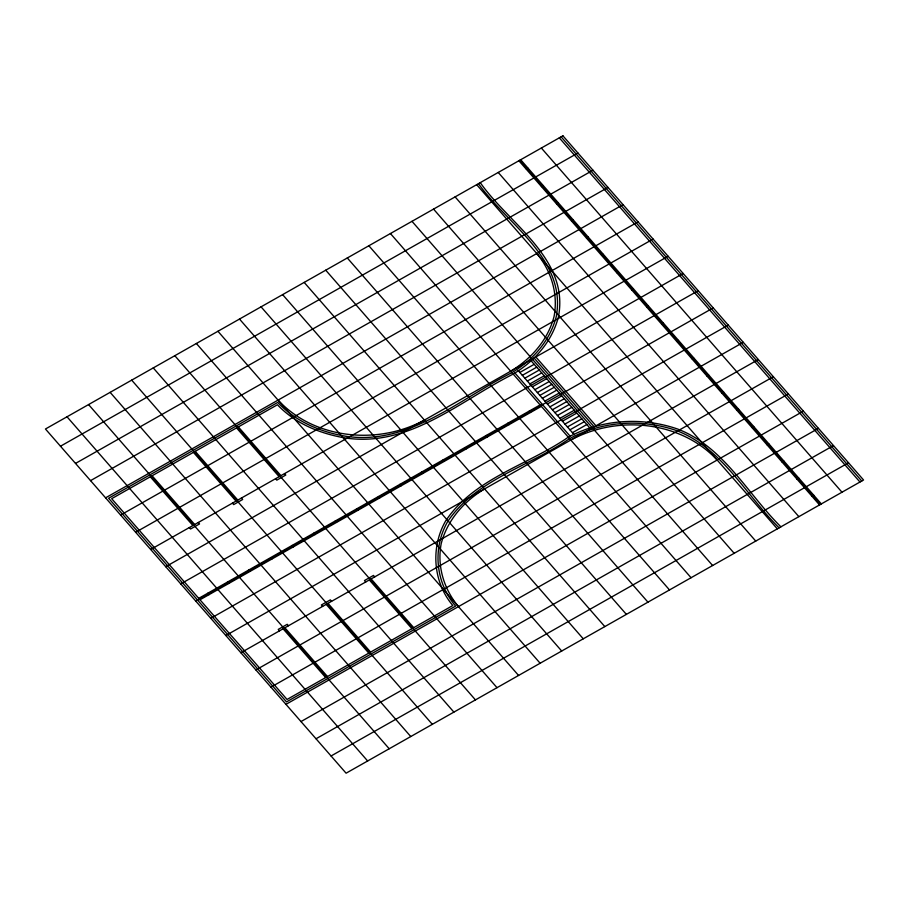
<?xml version="1.0" encoding="UTF-8"?>
<svg xmlns="http://www.w3.org/2000/svg" width="909" height="909" viewBox="0 0 909 909"><rect width="100%" height="100%" fill="white"/><g stroke="black" fill="none" stroke-linecap="round" stroke-linejoin="round"><path stroke-width="1.36" d="M510.676 371.213C531.254 358.828 547.911 340.08 554.058 316.502C558.342 293.902 551.343 271.064 536.799 253.509M484.565 488.917C463.999 501.313 447.33 520.062 441.195 543.639C436.899 566.227 443.899 589.066 458.443 606.621M526.413 169.358L528.209 168.335M60.483 446.217L577.942 153.019M541.446 186.561L543.241 185.55M75.515 463.42L592.975 170.233M556.478 203.775L558.274 202.752M90.548 480.634L608.007 187.436M571.511 220.989L573.306 219.967M105.58 497.837L623.04 204.65M586.532 238.192L588.339 237.181M120.613 515.051L638.073 221.853M601.565 255.406L603.371 254.384M135.646 532.265L653.105 239.067M616.597 272.609L618.393 271.598M150.667 549.468L668.138 256.27M631.63 289.823L633.425 288.801M165.699 566.682L683.17 273.484M519.834 372.463L534.208 364.316M522.334 375.337L536.708 367.191M646.663 307.026L648.458 306.015M524.834 378.201L539.219 370.054M527.345 381.064L541.719 372.929M529.845 383.939L544.23 375.792M180.732 583.885L698.203 290.698M532.356 386.802L546.729 378.655M534.856 389.677L549.229 381.53M537.367 392.54L551.74 384.393M661.695 324.24L663.49 323.218M539.866 395.415L554.24 387.268M542.378 398.278L556.751 390.131M544.877 401.142L559.251 393.006M198.73 598.349L540.116 404.914M195.765 601.099L713.235 307.901M199.991 599.781L541.366 406.346M547.388 404.016L561.762 395.869M549.888 406.88L564.262 398.733M552.399 409.754L566.773 401.608M676.728 341.454L678.523 340.432M554.899 412.618L569.273 404.471M557.41 415.493L571.784 407.346M559.91 418.356L574.283 410.209M210.797 618.302L728.268 325.115M562.421 421.219L576.795 413.084M564.921 424.094L579.294 415.947M567.432 426.957L581.805 418.81M691.76 358.657L693.556 357.635M569.932 429.832L584.305 421.685M572.443 432.695L586.816 424.548M225.83 635.516L743.301 342.318M706.793 375.872L708.588 374.849M240.862 652.73L758.333 359.532M721.826 393.074L723.621 392.063M255.895 669.933L773.354 376.735M736.858 410.289L738.653 409.266M270.927 687.147L788.387 393.949M751.891 427.491L753.686 426.48M285.96 704.35L803.42 411.163M766.923 444.706L768.719 443.683M300.993 721.564L818.452 428.366M781.945 461.908L783.751 460.897M316.025 738.767L833.485 445.58M796.977 479.123L798.784 478.1M331.058 755.981L848.517 462.783M812.01 496.337L813.805 495.314M424.435 420.083C378.064 445.217 314.844 439.524 278.063 400.108M570.807 440.058C617.177 414.913 680.398 420.617 717.178 460.022M561.114 136.827L861.755 481.009M559.319 137.85L859.959 482.031M541.355 148.031L841.984 492.212M520.687 159.734L821.327 503.916M519.789 160.245L820.429 504.427M518.891 160.757L819.532 504.938M498.234 172.46L798.863 516.642M480.259 182.641C508.949 223.875 569.829 258.815 558.365 317.093C551.968 341.648 534.606 361.18 513.187 374.088C459.522 401.051 409.482 447.66 345.068 437.945C319.923 433.536 295.243 423.617 277.45 404.744L111.671 498.677L287.051 699.453L452.818 605.519C432.968 582.135 430.468 547.638 445.535 521.107C473.907 478.35 527.913 465.169 568.307 437.184C601.644 419.356 641.754 416.686 677.421 428.957C723.621 446.558 747.38 493.667 780.899 526.822M478.464 183.652C507.165 224.296 567.057 259.258 556.206 316.798C549.934 340.864 532.935 359.998 511.937 372.645C459.204 398.994 408.868 445.899 345.454 436.206C320.093 431.911 295.573 421.424 277.756 402.426L108.625 498.257L286.505 701.896L455.636 606.076C435.627 582.851 432.286 548.457 447.512 521.846C475.759 479.429 529.492 466.499 569.557 438.615C602.235 421.14 641.527 418.526 676.489 430.548C722.314 448.08 745.755 495.007 779.104 527.845M476.668 184.675L777.309 528.856M455.114 196.889L755.743 541.082M433.548 209.104L734.188 553.297M535.662 356.76L596.145 426.003M534.378 358.373L593.827 426.423M411.993 221.33L712.622 565.512M531.14 360.805L589.884 428.059M518.085 370.463L574.193 434.695M514.812 372.872L570.261 436.354M390.427 233.545L691.067 577.726M529.333 411.027L530.595 412.459M368.861 245.76L669.501 589.941M507.779 423.242L509.029 424.673M347.306 257.974L647.935 602.156M486.213 435.456L487.463 436.888M325.74 270.189L626.381 614.382M464.658 447.671L465.908 449.114M304.185 282.404L604.815 626.596M443.092 459.886L444.342 461.329M282.619 294.618L583.26 638.811M421.537 472.112L422.787 473.544M261.065 306.844L561.694 651.026M399.971 484.327L401.221 485.758M239.499 319.059L540.139 663.24M378.405 496.541L379.667 497.973M217.933 331.274L518.573 675.455M356.851 508.756L358.101 510.188M196.378 343.488L497.007 687.67M335.285 520.971L336.546 522.402M284.528 473.623L285.778 475.055L276.802 480.145L275.552 478.713M374.724 576.885L373.463 575.442L364.486 580.533L365.736 581.976M238.351 426.9L280.938 475.657M371.122 578.919L413.72 627.676M174.812 355.703L475.452 699.896M236.545 427.923L279.143 476.68M369.327 579.931L411.925 628.698M313.73 533.185L314.98 534.628M153.257 367.918L453.886 712.111M292.164 545.411L293.414 546.843M241.408 498.064L242.658 499.495L233.681 504.586L232.42 503.154M331.603 601.315L330.342 599.883L321.366 604.974L322.615 606.405M195.23 451.33L237.817 500.098M328.001 603.349L370.599 652.105M131.691 380.144L432.332 724.325M193.424 452.352L236.022 501.109M326.206 604.371L368.804 653.128M270.609 557.626L271.859 559.058M110.137 392.358L410.766 736.54M249.043 569.841L250.293 571.272M198.287 522.493L199.537 523.925L190.56 529.015L189.299 527.584M288.471 625.744L287.221 624.313L278.245 629.403L279.495 630.835M152.098 475.771L194.696 524.527M284.881 627.778L327.479 676.546M88.571 404.573L389.211 748.755M150.303 476.782L192.901 525.55M283.085 628.801L325.672 677.557M227.477 582.055L228.738 583.487M67.016 416.788L367.645 760.969M207.718 593.259L208.968 594.691M562.91 135.805L45.45 429.003L346.09 773.195L863.55 479.997L562.91 135.805"/></g></svg>
